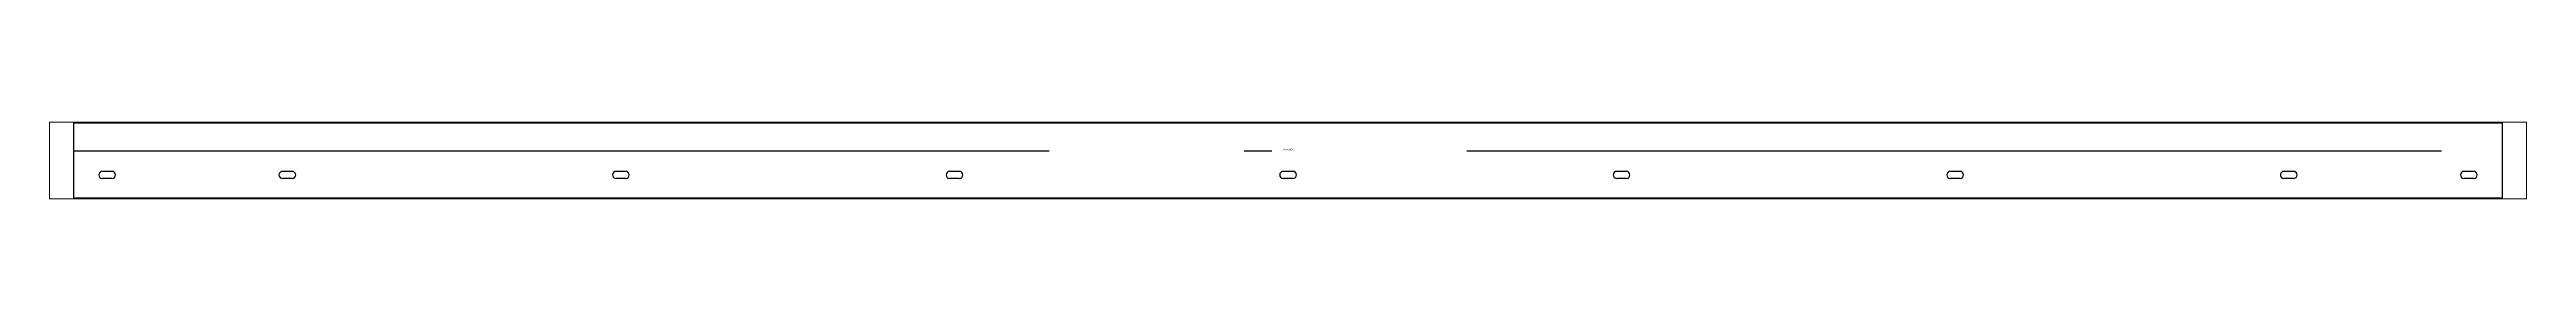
# Paper-space layout 'Layout1' of a CAD drawing. Header units: millimetres. Extents: x 0 to 257, y 94 to 101.
# The model-space entities are those that its viewports show. They can reach past a viewport. Long polylines and large blocks are cut down to what shows.
import ezdxf

# ---------------------------------------------------------------- set-up
doc = ezdxf.new("R2010")
doc.units = ezdxf.units.MM
doc.header["$LTSCALE"] = 25
doc.linetypes.add('DASHDOT', pattern=[1, 0.7, -0.14, 0.02, -0.14])
for name, color, linetype in [('3_Pezzi', 7, 'Continuous'), ('5_Bulloni', 7, 'Continuous'), ('98_Cartiglio', 7, 'Continuous')]:
    doc.layers.add(name, color=color, linetype=linetype)
doc.styles.add('SHX_Style', font='MONOTXT')

# ---------------------------------------------------------------- blocks, each defined once
blk = doc.blocks.new('BL1553344786_00001')
at = {"layer": '5_Bulloni', "color": 4, "linetype": 'Continuous'}
for p, q in [((57.2, -16.3), (42.7, -16.3)), ((42.7, -26.8), (57.2, -26.8))]:
    blk.add_line(p, q, dxfattribs=at)
for centre, start, end in [((42.7, -21.6), 90, 270), ((57.2, -21.6), 270, 90)]:
    blk.add_arc(centre, 5.25, start, end, dxfattribs=at)
blk = doc.blocks.new('BL1553344786_00002')
at = {"layer": '5_Bulloni', "color": 4, "linetype": 'Continuous'}
for p, q in [((327.3, -16.3), (312.8, -16.3)), ((312.8, -26.8), (327.3, -26.8))]:
    blk.add_line(p, q, dxfattribs=at)
for centre, start, end in [((312.8, -21.6), 90, 270), ((327.3, -21.6), 270, 90)]:
    blk.add_arc(centre, 5.25, start, end, dxfattribs=at)
blk = doc.blocks.new('BL1553344786_00003')
at = {"layer": '5_Bulloni', "color": 4, "linetype": 'Continuous'}
for p, q in [((827.3, -16.3), (812.8, -16.3)), ((812.8, -26.8), (827.3, -26.8))]:
    blk.add_line(p, q, dxfattribs=at)
for centre, start, end in [((812.8, -21.6), 90, 270), ((827.3, -21.6), 270, 90)]:
    blk.add_arc(centre, 5.25, start, end, dxfattribs=at)
blk = doc.blocks.new('BL1553344786_00004')
at = {"layer": '5_Bulloni', "color": 4, "linetype": 'Continuous'}
for p, q in [((1327.3, -16.3), (1312.8, -16.3)), ((1312.8, -26.8), (1327.3, -26.8))]:
    blk.add_line(p, q, dxfattribs=at)
for centre, start, end in [((1312.8, -21.6), 90, 270), ((1327.3, -21.6), 270, 90)]:
    blk.add_arc(centre, 5.25, start, end, dxfattribs=at)
blk = doc.blocks.new('BL1553344786_00005')
at = {"layer": '5_Bulloni', "color": 4, "linetype": 'Continuous'}
for p, q in [((1827.3, -16.3), (1812.8, -16.3)), ((1812.8, -26.8), (1827.3, -26.8))]:
    blk.add_line(p, q, dxfattribs=at)
for centre, start, end in [((1812.8, -21.6), 90, 270), ((1827.3, -21.6), 270, 90)]:
    blk.add_arc(centre, 5.25, start, end, dxfattribs=at)
blk = doc.blocks.new('BL1553344786_00006')
at = {"layer": '5_Bulloni', "color": 4, "linetype": 'Continuous'}
for p, q in [((2327.3, -16.3), (2312.8, -16.3)), ((2312.8, -26.8), (2327.3, -26.8))]:
    blk.add_line(p, q, dxfattribs=at)
for centre, start, end in [((2312.8, -21.6), 90, 270), ((2327.3, -21.6), 270, 90)]:
    blk.add_arc(centre, 5.25, start, end, dxfattribs=at)
blk = doc.blocks.new('BL1553344786_00007')
at = {"layer": '5_Bulloni', "color": 4, "linetype": 'Continuous'}
for p, q in [((2827.3, -16.3), (2812.8, -16.3)), ((2812.8, -26.8), (2827.3, -26.8))]:
    blk.add_line(p, q, dxfattribs=at)
for centre, start, end in [((2812.8, -21.6), 90, 270), ((2827.3, -21.6), 270, 90)]:
    blk.add_arc(centre, 5.25, start, end, dxfattribs=at)
blk = doc.blocks.new('BL1553344786_00008')
at = {"layer": '5_Bulloni', "color": 4, "linetype": 'Continuous'}
for p, q in [((3327.3, -16.3), (3312.8, -16.3)), ((3312.8, -26.8), (3327.3, -26.8))]:
    blk.add_line(p, q, dxfattribs=at)
for centre, start, end in [((3312.8, -21.6), 90, 270), ((3327.3, -21.6), 270, 90)]:
    blk.add_arc(centre, 5.25, start, end, dxfattribs=at)
blk = doc.blocks.new('BL1553344786_00009')
at = {"layer": '5_Bulloni', "color": 4, "linetype": 'Continuous'}
for p, q in [((3597.3, -16.3), (3582.8, -16.3)), ((3582.8, -26.8), (3597.3, -26.8))]:
    blk.add_line(p, q, dxfattribs=at)
for centre, start, end in [((3582.8, -21.6), 90, 270), ((3597.3, -21.6), 270, 90)]:
    blk.add_arc(centre, 5.25, start, end, dxfattribs=at)
blk = doc.blocks.new('BL1553344786_00010')
at = {"layer": '3_Pezzi', "color": 3, "linetype": 'Continuous'}
for p, q in [((0, 14.3), (0, 56.6)), ((0, 56.6), (3640, 56.6)), ((3640, 56.6), (3640, 14.3)), ((0, -56.6), (0, 14.3)), ((3640, 14.3), (3640, -56.6)), ((3640, -56.6), (0, -56.6))]:
    blk.add_line(p, q, dxfattribs=at)
at = {"layer": '98_Cartiglio', "color": 1, "linetype": 'DASHDOT', "ltscale": 0.4}
blk.add_line((1, 14.3), (3639, 14.3), dxfattribs=at)
at = {"layer": '98_Cartiglio', "color": 2, "linetype": 'Continuous', "style": 'SHX_Style', "width": 0.8}
blk.add_text('Ang=100.1°', height=2.5, dxfattribs=at).set_placement((1813.1, 15.3))

msp = doc.modelspace()

# ---------------------------------------------------------------- block references
at = {"layer": '5_Bulloni'}
for name in ['BL1553344786_00001', 'BL1553344786_00002', 'BL1553344786_00003', 'BL1553344786_00004', 'BL1553344786_00005', 'BL1553344786_00006', 'BL1553344786_00007', 'BL1553344786_00008', 'BL1553344786_00009']:
    msp.add_blockref(name, (0, 0), dxfattribs=at)
at = {"layer": '98_Cartiglio'}
msp.add_blockref('BL1553344786_00010', (0, 0), dxfattribs=at)

psp = doc.layouts.get("Layout1")

# ---------------------------------------------------------------- viewports
at = {"layer": '0'}
psp.add_viewport(center=(128.5, 97.5), size=(257, 7.98579), view_center_point=(1820, 0), view_height=115.36825, dxfattribs=at)

doc.saveas('drawing.dxf')
